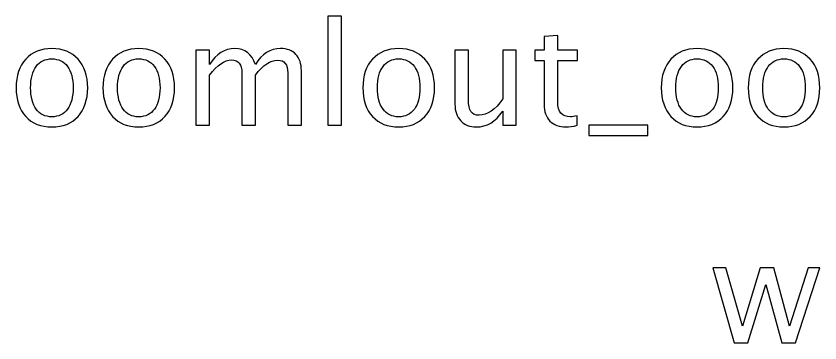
# Model space of a CAD drawing. Header units: centimetres. Extents: x -11.5 to 11.4, y -9.7 to 14.2.
# Drawn here: x -11.49 to -4.28, y 11.25 to 14.18 of the extents above; entities that cross this region are included whole.
import ezdxf

# ---------------------------------------------------------------- set-up
doc = ezdxf.new("R2010")
doc.units = ezdxf.units.CM
doc.header["$MEASUREMENT"] = 0
doc.layers.add('Layer 1', color=7, linetype='Continuous')

msp = doc.modelspace()

# ---------------------------------------------------------------- linework, layer by layer
at = {"layer": 'Layer 1'}
for points, knots in [([(-8.69381, 13.20537), (-8.69381, 13.20537), (-8.69381, 14.18454), (-8.69381, 14.18454), (-8.69381, 14.18454), (-8.69381, 14.18454), (-8.57189, 14.18454), (-8.57189, 14.18454), (-8.57189, 14.18454), (-8.57189, 14.18454), (-8.57189, 13.20537), (-8.57189, 13.20537), (-8.57189, 13.20537), (-8.57189, 13.20537), (-8.69381, 13.20537), (-8.69381, 13.20537)], [0, 0, 0, 0, 0.2, 0.2, 0.2, 0.2, 0.4, 0.4, 0.4, 0.4, 0.6, 0.6, 0.6, 0.6, 1, 1, 1, 1]), ([(-6.45734, 13.20558), (-6.49502, 13.19521), (-6.52782, 13.19013), (-6.55555, 13.19013), (-6.55555, 13.19013), (-6.61778, 13.19013), (-6.66625, 13.20791), (-6.70097, 13.24347), (-6.70097, 13.24347), (-6.73589, 13.27903), (-6.75325, 13.32835), (-6.75325, 13.39164), (-6.75325, 13.39164), (-6.75325, 13.39164), (-6.75325, 13.78703), (-6.75325, 13.78703), (-6.75325, 13.78703), (-6.75325, 13.78703), (-6.83749, 13.78703), (-6.83749, 13.78703), (-6.83749, 13.78703), (-6.83749, 13.78703), (-6.83749, 13.87847), (-6.83749, 13.87847), (-6.83749, 13.87847), (-6.83749, 13.87847), (-6.75325, 13.87847), (-6.75325, 13.87847), (-6.75325, 13.87847), (-6.75325, 13.87847), (-6.75325, 14.00018), (-6.75325, 14.00018), (-6.75325, 14.00018), (-6.75325, 14.00018), (-6.63133, 14.01182), (-6.63133, 14.01182), (-6.63133, 14.01182), (-6.63133, 14.01182), (-6.63133, 13.87847), (-6.63133, 13.87847), (-6.63133, 13.87847), (-6.63133, 13.87847), (-6.4548, 13.87847), (-6.4548, 13.87847), (-6.4548, 13.87847), (-6.4548, 13.87847), (-6.4548, 13.78703), (-6.4548, 13.78703), (-6.4548, 13.78703), (-6.4548, 13.78703), (-6.63133, 13.78703), (-6.63133, 13.78703), (-6.63133, 13.78703), (-6.63133, 13.78703), (-6.63133, 13.41365), (-6.63133, 13.41365), (-6.63133, 13.41365), (-6.63133, 13.3256), (-6.59302, 13.28157), (-6.51661, 13.28157), (-6.51661, 13.28157), (-6.50031, 13.28157), (-6.48062, 13.28432), (-6.45734, 13.28961), (-6.45734, 13.28961), (-6.45734, 13.28961), (-6.45734, 13.20558), (-6.45734, 13.20558)], [0, 0, 0, 0, 0.0555556, 0.0555556, 0.0555556, 0.0555556, 0.1111111, 0.1111111, 0.1111111, 0.1111111, 0.1666667, 0.1666667, 0.1666667, 0.1666667, 0.2222222, 0.2222222, 0.2222222, 0.2222222, 0.2777778, 0.2777778, 0.2777778, 0.2777778, 0.3333333, 0.3333333, 0.3333333, 0.3333333, 0.3888889, 0.3888889, 0.3888889, 0.3888889, 0.4444444, 0.4444444, 0.4444444, 0.4444444, 0.5, 0.5, 0.5, 0.5, 0.5555556, 0.5555556, 0.5555556, 0.5555556, 0.6111111, 0.6111111, 0.6111111, 0.6111111, 0.6666667, 0.6666667, 0.6666667, 0.6666667, 0.7222222, 0.7222222, 0.7222222, 0.7222222, 0.7777778, 0.7777778, 0.7777778, 0.7777778, 0.8333333, 0.8333333, 0.8333333, 0.8333333, 0.8888889, 0.8888889, 0.8888889, 0.8888889, 1, 1, 1, 1]), ([(-11.172, 13.19013), (-11.27085, 13.19013), (-11.34916, 13.22167), (-11.40674, 13.28475), (-11.40674, 13.28475), (-11.46452, 13.34782), (-11.49331, 13.43355), (-11.49331, 13.54171), (-11.49331, 13.54171), (-11.49331, 13.64966), (-11.46452, 13.73517), (-11.40674, 13.79804), (-11.40674, 13.79804), (-11.34916, 13.8609), (-11.27085, 13.89244), (-11.172, 13.89244), (-11.172, 13.89244), (-11.07315, 13.89244), (-10.99483, 13.8609), (-10.93726, 13.79804), (-10.93726, 13.79804), (-10.87948, 13.73517), (-10.85069, 13.64966), (-10.85069, 13.54171), (-10.85069, 13.54171), (-10.85069, 13.43355), (-10.87948, 13.34782), (-10.93726, 13.28475), (-10.93726, 13.28475), (-10.99483, 13.22167), (-11.07315, 13.19013), (-11.172, 13.19013)], [0, 0, 0, 0, 0.1111111, 0.1111111, 0.1111111, 0.1111111, 0.2222222, 0.2222222, 0.2222222, 0.2222222, 0.3333333, 0.3333333, 0.3333333, 0.3333333, 0.4444444, 0.4444444, 0.4444444, 0.4444444, 0.5555556, 0.5555556, 0.5555556, 0.5555556, 0.6666667, 0.6666667, 0.6666667, 0.6666667, 0.7777778, 0.7777778, 0.7777778, 0.7777778, 1, 1, 1, 1]), ([(-10.3918, 13.19013), (-10.49065, 13.19013), (-10.56896, 13.22167), (-10.62654, 13.28475), (-10.62654, 13.28475), (-10.68432, 13.34782), (-10.71311, 13.43355), (-10.71311, 13.54171), (-10.71311, 13.54171), (-10.71311, 13.64966), (-10.68432, 13.73517), (-10.62654, 13.79804), (-10.62654, 13.79804), (-10.56896, 13.8609), (-10.49065, 13.89244), (-10.3918, 13.89244), (-10.3918, 13.89244), (-10.29295, 13.89244), (-10.21463, 13.8609), (-10.15706, 13.79804), (-10.15706, 13.79804), (-10.09928, 13.73517), (-10.07049, 13.64966), (-10.07049, 13.54171), (-10.07049, 13.54171), (-10.07049, 13.43355), (-10.09928, 13.34782), (-10.15706, 13.28475), (-10.15706, 13.28475), (-10.21463, 13.22167), (-10.29295, 13.19013), (-10.3918, 13.19013)], [0, 0, 0, 0, 0.1111111, 0.1111111, 0.1111111, 0.1111111, 0.2222222, 0.2222222, 0.2222222, 0.2222222, 0.3333333, 0.3333333, 0.3333333, 0.3333333, 0.4444444, 0.4444444, 0.4444444, 0.4444444, 0.5555556, 0.5555556, 0.5555556, 0.5555556, 0.6666667, 0.6666667, 0.6666667, 0.6666667, 0.7777778, 0.7777778, 0.7777778, 0.7777778, 1, 1, 1, 1]), ([(-9.87957, 13.20537), (-9.87957, 13.20537), (-9.87957, 13.87847), (-9.87957, 13.87847), (-9.87957, 13.87847), (-9.87957, 13.87847), (-9.75765, 13.87847), (-9.75765, 13.87847), (-9.75765, 13.87847), (-9.75765, 13.87847), (-9.75765, 13.75126), (-9.75765, 13.75126), (-9.75765, 13.75126), (-9.69817, 13.84545), (-9.62197, 13.89244), (-9.52863, 13.89244), (-9.52863, 13.89244), (-9.43867, 13.89244), (-9.3775, 13.84545), (-9.3449, 13.75126), (-9.3449, 13.75126), (-9.28711, 13.8463), (-9.21176, 13.89371), (-9.11926, 13.89371), (-9.11926, 13.89371), (-9.06021, 13.89371), (-9.01428, 13.87635), (-8.98147, 13.84143), (-8.98147, 13.84143), (-8.94866, 13.8065), (-8.93215, 13.75761), (-8.93215, 13.69474), (-8.93215, 13.69474), (-8.93215, 13.69474), (-8.93215, 13.20537), (-8.93215, 13.20537), (-8.93215, 13.20537), (-8.93215, 13.20537), (-9.05407, 13.20537), (-9.05407, 13.20537), (-9.05407, 13.20537), (-9.05407, 13.20537), (-9.05407, 13.67464), (-9.05407, 13.67464), (-9.05407, 13.67464), (-9.05407, 13.75126), (-9.08455, 13.78957), (-9.14551, 13.78957), (-9.14551, 13.78957), (-9.2088, 13.78957), (-9.27526, 13.74491), (-9.3449, 13.65537), (-9.3449, 13.65537), (-9.3449, 13.65537), (-9.3449, 13.20537), (-9.3449, 13.20537), (-9.3449, 13.20537), (-9.3449, 13.20537), (-9.46682, 13.20537), (-9.46682, 13.20537), (-9.46682, 13.20537), (-9.46682, 13.20537), (-9.46682, 13.67506), (-9.46682, 13.67506), (-9.46682, 13.67506), (-9.46682, 13.75232), (-9.49772, 13.79084), (-9.55974, 13.79084), (-9.55974, 13.79084), (-9.62134, 13.79084), (-9.68738, 13.74597), (-9.75765, 13.65601), (-9.75765, 13.65601), (-9.75765, 13.65601), (-9.75765, 13.20537), (-9.75765, 13.20537), (-9.75765, 13.20537), (-9.75765, 13.20537), (-9.87957, 13.20537), (-9.87957, 13.20537)], [0, 0, 0, 0, 0.047619, 0.047619, 0.047619, 0.047619, 0.0952381, 0.0952381, 0.0952381, 0.0952381, 0.1428571, 0.1428571, 0.1428571, 0.1428571, 0.1904762, 0.1904762, 0.1904762, 0.1904762, 0.2380952, 0.2380952, 0.2380952, 0.2380952, 0.2857143, 0.2857143, 0.2857143, 0.2857143, 0.3333333, 0.3333333, 0.3333333, 0.3333333, 0.3809524, 0.3809524, 0.3809524, 0.3809524, 0.4285714, 0.4285714, 0.4285714, 0.4285714, 0.4761905, 0.4761905, 0.4761905, 0.4761905, 0.5238095, 0.5238095, 0.5238095, 0.5238095, 0.5714286, 0.5714286, 0.5714286, 0.5714286, 0.6190476, 0.6190476, 0.6190476, 0.6190476, 0.6666667, 0.6666667, 0.6666667, 0.6666667, 0.7142857, 0.7142857, 0.7142857, 0.7142857, 0.7619048, 0.7619048, 0.7619048, 0.7619048, 0.8095238, 0.8095238, 0.8095238, 0.8095238, 0.8571429, 0.8571429, 0.8571429, 0.8571429, 0.9047619, 0.9047619, 0.9047619, 0.9047619, 1, 1, 1, 1]), ([(-8.05881, 13.19013), (-8.15766, 13.19013), (-8.23597, 13.22167), (-8.29355, 13.28475), (-8.29355, 13.28475), (-8.35133, 13.34782), (-8.38012, 13.43355), (-8.38012, 13.54171), (-8.38012, 13.54171), (-8.38012, 13.64966), (-8.35133, 13.73517), (-8.29355, 13.79804), (-8.29355, 13.79804), (-8.23597, 13.8609), (-8.15766, 13.89244), (-8.05881, 13.89244), (-8.05881, 13.89244), (-7.95996, 13.89244), (-7.88164, 13.8609), (-7.82407, 13.79804), (-7.82407, 13.79804), (-7.76629, 13.73517), (-7.7375, 13.64966), (-7.7375, 13.54171), (-7.7375, 13.54171), (-7.7375, 13.43355), (-7.76629, 13.34782), (-7.82407, 13.28475), (-7.82407, 13.28475), (-7.88164, 13.22167), (-7.95996, 13.19013), (-8.05881, 13.19013)], [0, 0, 0, 0, 0.1111111, 0.1111111, 0.1111111, 0.1111111, 0.2222222, 0.2222222, 0.2222222, 0.2222222, 0.3333333, 0.3333333, 0.3333333, 0.3333333, 0.4444444, 0.4444444, 0.4444444, 0.4444444, 0.5555556, 0.5555556, 0.5555556, 0.5555556, 0.6666667, 0.6666667, 0.6666667, 0.6666667, 0.7777778, 0.7777778, 0.7777778, 0.7777778, 1, 1, 1, 1]), ([(-7.12494, 13.20537), (-7.12494, 13.20537), (-7.12494, 13.33195), (-7.12494, 13.33195), (-7.12494, 13.33195), (-7.18992, 13.23733), (-7.26887, 13.19013), (-7.36158, 13.19013), (-7.36158, 13.19013), (-7.42043, 13.19013), (-7.4672, 13.20855), (-7.50192, 13.24559), (-7.50192, 13.24559), (-7.53684, 13.28263), (-7.5542, 13.33237), (-7.5542, 13.39524), (-7.5542, 13.39524), (-7.5542, 13.39524), (-7.5542, 13.87847), (-7.5542, 13.87847), (-7.5542, 13.87847), (-7.5542, 13.87847), (-7.43228, 13.87847), (-7.43228, 13.87847), (-7.43228, 13.87847), (-7.43228, 13.87847), (-7.43228, 13.43503), (-7.43228, 13.43503), (-7.43228, 13.43503), (-7.43228, 13.38444), (-7.42487, 13.34867), (-7.41027, 13.3275), (-7.41027, 13.3275), (-7.39545, 13.30612), (-7.3709, 13.29554), (-7.33639, 13.29554), (-7.33639, 13.29554), (-7.26189, 13.29554), (-7.19119, 13.34444), (-7.12494, 13.44244), (-7.12494, 13.44244), (-7.12494, 13.44244), (-7.12494, 13.87847), (-7.12494, 13.87847), (-7.12494, 13.87847), (-7.12494, 13.87847), (-7.00302, 13.87847), (-7.00302, 13.87847), (-7.00302, 13.87847), (-7.00302, 13.87847), (-7.00302, 13.20537), (-7.00302, 13.20537), (-7.00302, 13.20537), (-7.00302, 13.20537), (-7.12494, 13.20537), (-7.12494, 13.20537)], [0, 0, 0, 0, 0.0666667, 0.0666667, 0.0666667, 0.0666667, 0.1333333, 0.1333333, 0.1333333, 0.1333333, 0.2, 0.2, 0.2, 0.2, 0.2666667, 0.2666667, 0.2666667, 0.2666667, 0.3333333, 0.3333333, 0.3333333, 0.3333333, 0.4, 0.4, 0.4, 0.4, 0.4666667, 0.4666667, 0.4666667, 0.4666667, 0.5333333, 0.5333333, 0.5333333, 0.5333333, 0.6, 0.6, 0.6, 0.6, 0.6666667, 0.6666667, 0.6666667, 0.6666667, 0.7333333, 0.7333333, 0.7333333, 0.7333333, 0.8, 0.8, 0.8, 0.8, 0.8666667, 0.8666667, 0.8666667, 0.8666667, 1, 1, 1, 1]), ([(-5.38038, 13.19013), (-5.47923, 13.19013), (-5.55754, 13.22167), (-5.61512, 13.28475), (-5.61512, 13.28475), (-5.6729, 13.34782), (-5.70169, 13.43355), (-5.70169, 13.54171), (-5.70169, 13.54171), (-5.70169, 13.64966), (-5.6729, 13.73517), (-5.61512, 13.79804), (-5.61512, 13.79804), (-5.55754, 13.8609), (-5.47923, 13.89244), (-5.38038, 13.89244), (-5.38038, 13.89244), (-5.28153, 13.89244), (-5.20321, 13.8609), (-5.14564, 13.79804), (-5.14564, 13.79804), (-5.08786, 13.73517), (-5.05907, 13.64966), (-5.05907, 13.54171), (-5.05907, 13.54171), (-5.05907, 13.43355), (-5.08786, 13.34782), (-5.14564, 13.28475), (-5.14564, 13.28475), (-5.20321, 13.22167), (-5.28153, 13.19013), (-5.38038, 13.19013)], [0, 0, 0, 0, 0.1111111, 0.1111111, 0.1111111, 0.1111111, 0.2222222, 0.2222222, 0.2222222, 0.2222222, 0.3333333, 0.3333333, 0.3333333, 0.3333333, 0.4444444, 0.4444444, 0.4444444, 0.4444444, 0.5555556, 0.5555556, 0.5555556, 0.5555556, 0.6666667, 0.6666667, 0.6666667, 0.6666667, 0.7777778, 0.7777778, 0.7777778, 0.7777778, 1, 1, 1, 1]), ([(-4.60018, 13.19013), (-4.69903, 13.19013), (-4.77734, 13.22167), (-4.83492, 13.28475), (-4.83492, 13.28475), (-4.8927, 13.34782), (-4.92149, 13.43355), (-4.92149, 13.54171), (-4.92149, 13.54171), (-4.92149, 13.64966), (-4.8927, 13.73517), (-4.83492, 13.79804), (-4.83492, 13.79804), (-4.77734, 13.8609), (-4.69903, 13.89244), (-4.60018, 13.89244), (-4.60018, 13.89244), (-4.50133, 13.89244), (-4.42301, 13.8609), (-4.36544, 13.79804), (-4.36544, 13.79804), (-4.30766, 13.73517), (-4.27887, 13.64966), (-4.27887, 13.54171), (-4.27887, 13.54171), (-4.27887, 13.43355), (-4.30766, 13.34782), (-4.36544, 13.28475), (-4.36544, 13.28475), (-4.42301, 13.22167), (-4.50133, 13.19013), (-4.60018, 13.19013)], [0, 0, 0, 0, 0.1111111, 0.1111111, 0.1111111, 0.1111111, 0.2222222, 0.2222222, 0.2222222, 0.2222222, 0.3333333, 0.3333333, 0.3333333, 0.3333333, 0.4444444, 0.4444444, 0.4444444, 0.4444444, 0.5555556, 0.5555556, 0.5555556, 0.5555556, 0.6666667, 0.6666667, 0.6666667, 0.6666667, 0.7777778, 0.7777778, 0.7777778, 0.7777778, 1, 1, 1, 1]), ([(-11.17221, 13.28157), (-11.11189, 13.28157), (-11.0649, 13.30422), (-11.03145, 13.34973), (-11.03145, 13.34973), (-10.99822, 13.39502), (-10.9815, 13.45916), (-10.9815, 13.54171), (-10.9815, 13.54171), (-10.9815, 13.62405), (-10.99822, 13.68797), (-11.03145, 13.73327), (-11.03145, 13.73327), (-11.0649, 13.77835), (-11.11189, 13.801), (-11.17221, 13.801), (-11.17221, 13.801), (-11.23275, 13.801), (-11.27974, 13.77835), (-11.31276, 13.73327), (-11.31276, 13.73327), (-11.34599, 13.68797), (-11.3625, 13.62405), (-11.3625, 13.54171), (-11.3625, 13.54171), (-11.3625, 13.45916), (-11.34599, 13.39502), (-11.31276, 13.34973), (-11.31276, 13.34973), (-11.27974, 13.30422), (-11.23275, 13.28157), (-11.17221, 13.28157)], [0, 0, 0, 0, 0.1111111, 0.1111111, 0.1111111, 0.1111111, 0.2222222, 0.2222222, 0.2222222, 0.2222222, 0.3333333, 0.3333333, 0.3333333, 0.3333333, 0.4444444, 0.4444444, 0.4444444, 0.4444444, 0.5555556, 0.5555556, 0.5555556, 0.5555556, 0.6666667, 0.6666667, 0.6666667, 0.6666667, 0.7777778, 0.7777778, 0.7777778, 0.7777778, 1, 1, 1, 1]), ([(-10.39201, 13.28157), (-10.33169, 13.28157), (-10.2847, 13.30422), (-10.25125, 13.34973), (-10.25125, 13.34973), (-10.21802, 13.39502), (-10.2013, 13.45916), (-10.2013, 13.54171), (-10.2013, 13.54171), (-10.2013, 13.62405), (-10.21802, 13.68797), (-10.25125, 13.73327), (-10.25125, 13.73327), (-10.2847, 13.77835), (-10.33169, 13.801), (-10.39201, 13.801), (-10.39201, 13.801), (-10.45255, 13.801), (-10.49954, 13.77835), (-10.53256, 13.73327), (-10.53256, 13.73327), (-10.56579, 13.68797), (-10.5823, 13.62405), (-10.5823, 13.54171), (-10.5823, 13.54171), (-10.5823, 13.45916), (-10.56579, 13.39502), (-10.53256, 13.34973), (-10.53256, 13.34973), (-10.49954, 13.30422), (-10.45255, 13.28157), (-10.39201, 13.28157)], [0, 0, 0, 0, 0.1111111, 0.1111111, 0.1111111, 0.1111111, 0.2222222, 0.2222222, 0.2222222, 0.2222222, 0.3333333, 0.3333333, 0.3333333, 0.3333333, 0.4444444, 0.4444444, 0.4444444, 0.4444444, 0.5555556, 0.5555556, 0.5555556, 0.5555556, 0.6666667, 0.6666667, 0.6666667, 0.6666667, 0.7777778, 0.7777778, 0.7777778, 0.7777778, 1, 1, 1, 1]), ([(-8.05902, 13.28157), (-7.9987, 13.28157), (-7.95171, 13.30422), (-7.91826, 13.34973), (-7.91826, 13.34973), (-7.88503, 13.39502), (-7.86831, 13.45916), (-7.86831, 13.54171), (-7.86831, 13.54171), (-7.86831, 13.62405), (-7.88503, 13.68797), (-7.91826, 13.73327), (-7.91826, 13.73327), (-7.95171, 13.77835), (-7.9987, 13.801), (-8.05902, 13.801), (-8.05902, 13.801), (-8.11956, 13.801), (-8.16655, 13.77835), (-8.19957, 13.73327), (-8.19957, 13.73327), (-8.2328, 13.68797), (-8.24931, 13.62405), (-8.24931, 13.54171), (-8.24931, 13.54171), (-8.24931, 13.45916), (-8.2328, 13.39502), (-8.19957, 13.34973), (-8.19957, 13.34973), (-8.16655, 13.30422), (-8.11956, 13.28157), (-8.05902, 13.28157)], [0, 0, 0, 0, 0.1111111, 0.1111111, 0.1111111, 0.1111111, 0.2222222, 0.2222222, 0.2222222, 0.2222222, 0.3333333, 0.3333333, 0.3333333, 0.3333333, 0.4444444, 0.4444444, 0.4444444, 0.4444444, 0.5555556, 0.5555556, 0.5555556, 0.5555556, 0.6666667, 0.6666667, 0.6666667, 0.6666667, 0.7777778, 0.7777778, 0.7777778, 0.7777778, 1, 1, 1, 1]), ([(-5.38059, 13.28157), (-5.32027, 13.28157), (-5.27328, 13.30422), (-5.23983, 13.34973), (-5.23983, 13.34973), (-5.2066, 13.39502), (-5.18988, 13.45916), (-5.18988, 13.54171), (-5.18988, 13.54171), (-5.18988, 13.62405), (-5.2066, 13.68797), (-5.23983, 13.73327), (-5.23983, 13.73327), (-5.27328, 13.77835), (-5.32027, 13.801), (-5.38059, 13.801), (-5.38059, 13.801), (-5.44113, 13.801), (-5.48812, 13.77835), (-5.52114, 13.73327), (-5.52114, 13.73327), (-5.55437, 13.68797), (-5.57088, 13.62405), (-5.57088, 13.54171), (-5.57088, 13.54171), (-5.57088, 13.45916), (-5.55437, 13.39502), (-5.52114, 13.34973), (-5.52114, 13.34973), (-5.48812, 13.30422), (-5.44113, 13.28157), (-5.38059, 13.28157)], [0, 0, 0, 0, 0.1111111, 0.1111111, 0.1111111, 0.1111111, 0.2222222, 0.2222222, 0.2222222, 0.2222222, 0.3333333, 0.3333333, 0.3333333, 0.3333333, 0.4444444, 0.4444444, 0.4444444, 0.4444444, 0.5555556, 0.5555556, 0.5555556, 0.5555556, 0.6666667, 0.6666667, 0.6666667, 0.6666667, 0.7777778, 0.7777778, 0.7777778, 0.7777778, 1, 1, 1, 1]), ([(-4.60039, 13.28157), (-4.54007, 13.28157), (-4.49308, 13.30422), (-4.45963, 13.34973), (-4.45963, 13.34973), (-4.4264, 13.39502), (-4.40968, 13.45916), (-4.40968, 13.54171), (-4.40968, 13.54171), (-4.40968, 13.62405), (-4.4264, 13.68797), (-4.45963, 13.73327), (-4.45963, 13.73327), (-4.49308, 13.77835), (-4.54007, 13.801), (-4.60039, 13.801), (-4.60039, 13.801), (-4.66093, 13.801), (-4.70792, 13.77835), (-4.74094, 13.73327), (-4.74094, 13.73327), (-4.77417, 13.68797), (-4.79068, 13.62405), (-4.79068, 13.54171), (-4.79068, 13.54171), (-4.79068, 13.45916), (-4.77417, 13.39502), (-4.74094, 13.34973), (-4.74094, 13.34973), (-4.70792, 13.30422), (-4.66093, 13.28157), (-4.60039, 13.28157)], [0, 0, 0, 0, 0.1111111, 0.1111111, 0.1111111, 0.1111111, 0.2222222, 0.2222222, 0.2222222, 0.2222222, 0.3333333, 0.3333333, 0.3333333, 0.3333333, 0.4444444, 0.4444444, 0.4444444, 0.4444444, 0.5555556, 0.5555556, 0.5555556, 0.5555556, 0.6666667, 0.6666667, 0.6666667, 0.6666667, 0.7777778, 0.7777778, 0.7777778, 0.7777778, 1, 1, 1, 1]), ([(-6.35193, 13.11393), (-6.35193, 13.11393), (-6.35193, 13.20537), (-6.35193, 13.20537), (-6.35193, 13.20537), (-6.35193, 13.20537), (-5.82361, 13.20537), (-5.82361, 13.20537), (-5.82361, 13.20537), (-5.82361, 13.20537), (-5.82361, 13.11393), (-5.82361, 13.11393), (-5.82361, 13.11393), (-5.82361, 13.11393), (-6.35193, 13.11393), (-6.35193, 13.11393)], [0, 0, 0, 0, 0.2, 0.2, 0.2, 0.2, 0.4, 0.4, 0.4, 0.4, 0.6, 0.6, 0.6, 0.6, 1, 1, 1, 1]), ([(-5.04734, 11.2538), (-5.04734, 11.2538), (-5.24038, 11.9269), (-5.24038, 11.9269), (-5.24038, 11.9269), (-5.24038, 11.9269), (-5.12142, 11.9269), (-5.12142, 11.9269), (-5.12142, 11.9269), (-5.12142, 11.9269), (-4.97347, 11.4043), (-4.97347, 11.4043), (-4.97347, 11.4043), (-4.97347, 11.4043), (-4.81387, 11.9269), (-4.81387, 11.9269), (-4.81387, 11.9269), (-4.81387, 11.9269), (-4.69195, 11.9269), (-4.69195, 11.9269), (-4.69195, 11.9269), (-4.69195, 11.9269), (-4.55162, 11.40514), (-4.55162, 11.40514), (-4.55162, 11.40514), (-4.55162, 11.40514), (-4.38186, 11.9269), (-4.38186, 11.9269), (-4.38186, 11.9269), (-4.38186, 11.9269), (-4.27772, 11.9269), (-4.27772, 11.9269), (-4.27772, 11.9269), (-4.27772, 11.9269), (-4.49743, 11.2538), (-4.49743, 11.2538), (-4.49743, 11.2538), (-4.49743, 11.2538), (-4.61935, 11.2538), (-4.61935, 11.2538), (-4.61935, 11.2538), (-4.61935, 11.2538), (-4.76371, 11.77873), (-4.76371, 11.77873), (-4.76371, 11.77873), (-4.76371, 11.77873), (-4.92542, 11.2538), (-4.92542, 11.2538), (-4.92542, 11.2538), (-4.92542, 11.2538), (-5.04734, 11.2538), (-5.04734, 11.2538)], [0, 0, 0, 0, 0.0714286, 0.0714286, 0.0714286, 0.0714286, 0.1428571, 0.1428571, 0.1428571, 0.1428571, 0.2142857, 0.2142857, 0.2142857, 0.2142857, 0.2857143, 0.2857143, 0.2857143, 0.2857143, 0.3571429, 0.3571429, 0.3571429, 0.3571429, 0.4285714, 0.4285714, 0.4285714, 0.4285714, 0.5, 0.5, 0.5, 0.5, 0.5714286, 0.5714286, 0.5714286, 0.5714286, 0.6428571, 0.6428571, 0.6428571, 0.6428571, 0.7142857, 0.7142857, 0.7142857, 0.7142857, 0.7857143, 0.7857143, 0.7857143, 0.7857143, 0.8571429, 0.8571429, 0.8571429, 0.8571429, 1, 1, 1, 1])]:
    msp.add_open_spline(points, degree=3, knots=knots, dxfattribs=at)

doc.saveas('drawing.dxf')
